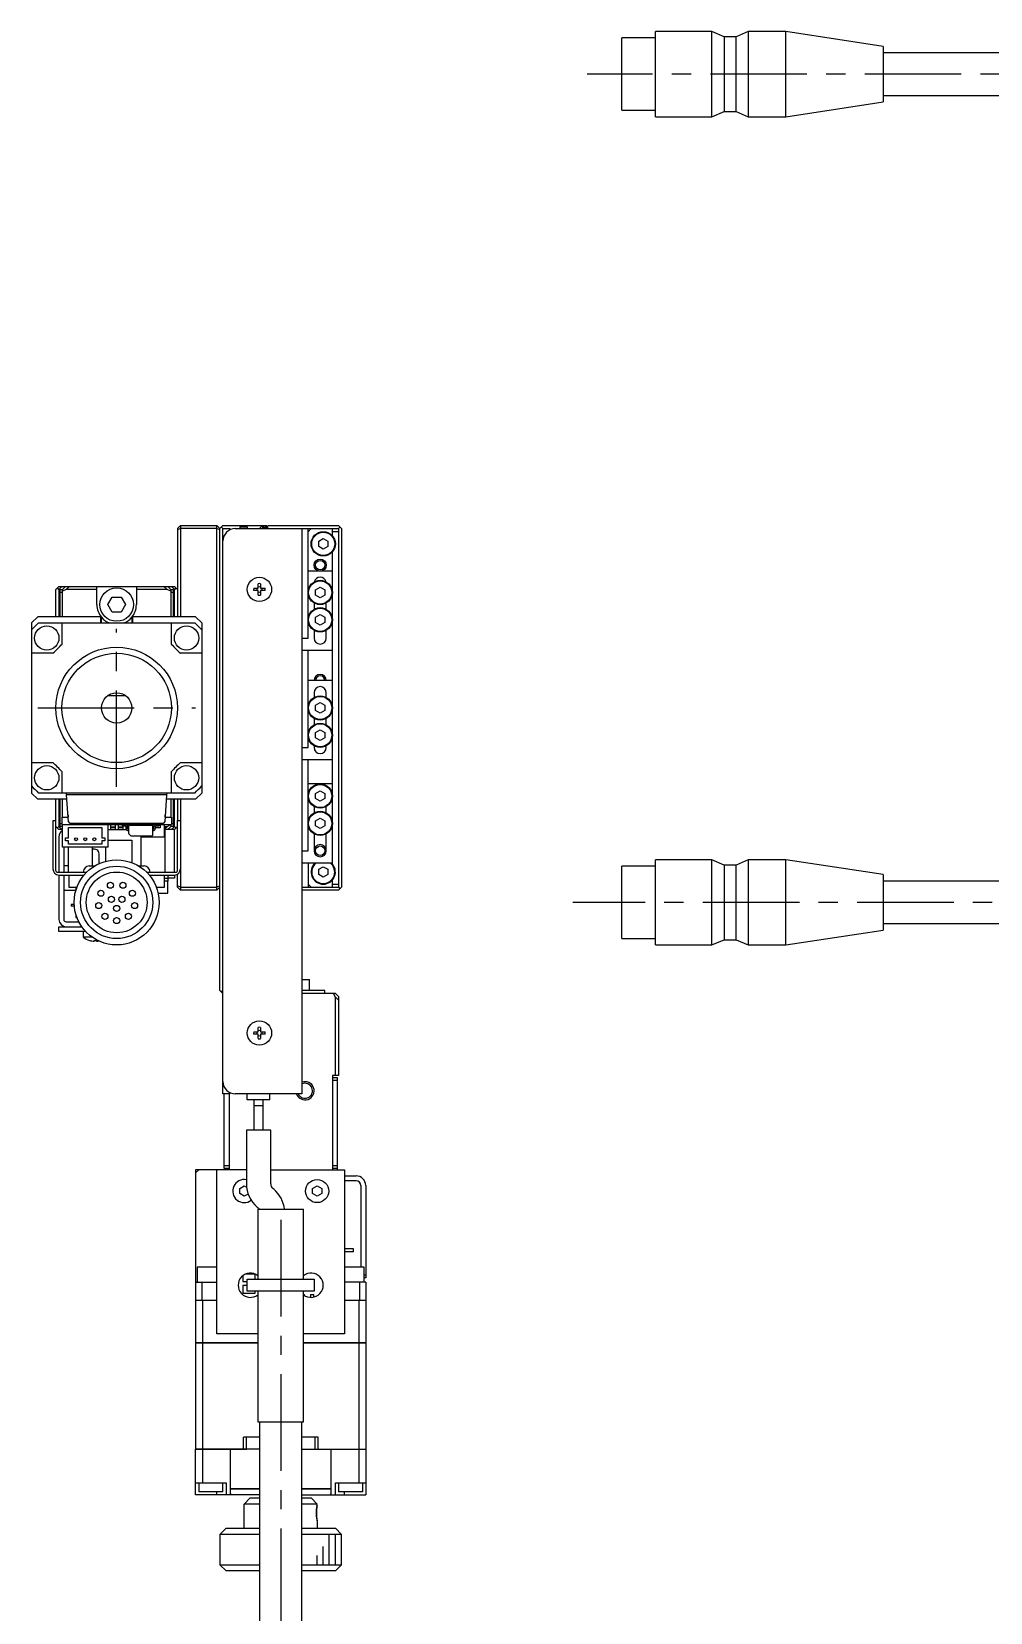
# Model space of a CAD drawing. Extents: x 0 to 716, y -8 to 426.
# Drawn here: x 0 to 157.8, y 158.7 to 418.8 of the extents above; entities that cross this region are included whole.
import ezdxf

# ---------------------------------------------------------------- set-up
doc = ezdxf.new("R2010")
doc.units = 0
doc.header["$LTSCALE"] = 0.5
doc.linetypes.add('CENTER', pattern=[50.8, 31.75, -6.35, 6.35, -6.35])
for name, color, linetype in [('MSM_CENTER', 1, 'CENTER'), ('MSM_CONTINUOUS', 7, 'CONTINUOUS'), ('MSM_NARROW', 5, 'CONTINUOUS')]:
    doc.layers.add(name, color=color, linetype=linetype)

msp = doc.modelspace()

# ---------------------------------------------------------------- linework, layer by layer
at = {"layer": 'MSM_CENTER'}
for p, q in [((178.42, 411.83), (91.42, 411.83)), ((14, 294.54), (14, 320.54)), ((1, 307.54), (27, 307.54)), ((227.97, 275.54), (89.06, 275.54)), ((41, 223.29), (41, 88.29))]:
    msp.add_line(p, q, dxfattribs=at)
at = {"layer": 'MSM_CONTINUOUS'}
for p, q in [((102.67, 404.83), (102.67, 418.83)), ((111.97, 418.83), (102.67, 418.83)), ((111.97, 404.83), (111.97, 418.83)), ((113.97, 417.98), (111.97, 418.83)), ((117.97, 418.83), (115.97, 417.98)), ((117.97, 418.83), (117.97, 404.83)), ((124.17, 418.83), (117.97, 418.83)), ((124.17, 404.83), (124.17, 418.83)), ((140.17, 416.4), (124.17, 418.83)), ((97.17, 405.88), (97.17, 417.78)), ((102.67, 417.78), (97.17, 417.78)), ((113.97, 417.98), (113.97, 405.68)), ((115.97, 417.98), (113.97, 417.98)), ((115.97, 405.68), (115.97, 417.98)), ((140.17, 416.4), (140.17, 407.26)), ((163.67, 415.33), (140.17, 415.33)), ((97.17, 405.88), (102.67, 405.88)), ((124.17, 404.83), (140.17, 407.26)), ((140.17, 408.33), (163.67, 408.33)), ((102.67, 404.83), (111.97, 404.83)), ((111.97, 404.83), (113.97, 405.68)), ((113.97, 405.68), (115.97, 405.68)), ((115.97, 405.68), (117.97, 404.83)), ((117.97, 404.83), (124.17, 404.83)), ((24.5, 337.54), (24, 337.04)), ((24.5, 337.04), (24, 336.84)), ((24, 337.04), (24, 322.54)), ((24.5, 337.54), (24.5, 322.54)), ((24.5, 337.54), (30.5, 337.54)), ((30.5, 337.04), (24.5, 337.04)), ((30.5, 277.54), (30.5, 337.54)), ((30.5, 337.54), (31, 337.04)), ((31, 336.84), (30.5, 337.04)), ((31.5, 337.54), (31, 337.04)), ((31, 261.04), (31, 337.04)), ((31.5, 337.04), (31.25, 337.29)), ((31.5, 337.54), (38.7, 337.54)), ((31.5, 337.04), (32.7, 337.04)), ((31.5, 244.04), (31.5, 337.04)), ((33.5, 337.04), (50.5, 337.04)), ((34.3, 337.34), (34.3, 337.04)), ((34.3, 337.34), (35.5, 337.34)), ((35.5, 337.34), (35.5, 337.04)), ((38, 337.54), (37.5, 337.04)), ((38, 337.54), (38, 337.04)), ((38.2, 337.54), (38.2, 337.04)), ((38.4, 337.14), (38.4, 337.04)), ((38.5, 337.04), (39, 337.54)), ((38.7, 337.54), (38.8, 337.44)), ((38.7, 337.44), (38.9, 337.44)), ((39, 337.04), (38.75, 337.29)), ((39, 337.54), (50.5, 337.54)), ((44.5, 337.04), (44.5, 244.04)), ((45.5, 319.04), (45.5, 337.04)), ((45.5, 336.54), (46, 337.04)), ((49.5, 335.87), (49.5, 337.04)), ((50.5, 336.54), (49.5, 336.54)), ((50.5, 337.54), (51, 337.04)), ((50.75, 337.29), (50.5, 337.04)), ((50.5, 337.04), (50.5, 278.04)), ((51, 337.04), (51, 278.04)), ((47.25, 334.98), (48, 335.41)), ((47.25, 334.11), (47.25, 334.98)), ((48, 333.68), (47.25, 334.11)), ((48, 335.41), (48.75, 334.98)), ((48.75, 334.11), (48, 333.68)), ((48.75, 334.98), (48.75, 334.11)), ((49.5, 281.87), (49.5, 333.22)), ((37.3, 327.24), (37.3, 327.97)), ((37.7, 327.97), (37.7, 327.24)), ((49.5, 330.04), (45.5, 330.04)), ((4, 327.04), (4.5, 327.54)), ((4, 322.54), (4, 327.04)), ((4.5, 327.04), (4.25, 327.29)), ((5, 327.54), (4.5, 327.04)), ((4.5, 327.54), (23.5, 327.54)), ((4.5, 327.04), (4.5, 322.54)), ((4.7, 322.54), (4.7, 327.04)), ((4.7, 327.04), (5.1, 327.04)), ((5.1, 326.54), (4.7, 326.54)), ((5.1, 327.04), (5.6, 327.54)), ((5.71, 327.04), (5.1, 326.74)), ((5.1, 322.54), (5.1, 327.04)), ((5.5, 327.54), (5.5, 327.44)), ((6.21, 327.54), (5.71, 327.04)), ((10.75, 327.04), (5.71, 327.04)), ((10.75, 324.54), (10.75, 327.54)), ((12.56, 324.54), (13.28, 325.79)), ((13.28, 325.79), (14.72, 325.79)), ((14.72, 325.79), (15.44, 324.54)), ((17.25, 327.54), (17.25, 324.54)), ((22.29, 327.04), (17.25, 327.04)), ((22.29, 327.04), (21.79, 327.54)), ((22.9, 326.74), (22.29, 327.04)), ((22.4, 327.54), (22.9, 327.04)), ((22.5, 327.54), (22.5, 327.44)), ((22.9, 327.04), (23.3, 327.04)), ((22.9, 327.04), (22.9, 322.54)), ((23.3, 326.54), (22.9, 326.54)), ((23.5, 327.04), (23, 327.54)), ((23.3, 327.04), (23.3, 322.54)), ((23.5, 327.54), (24, 327.04)), ((23.75, 327.29), (23.5, 327.04)), ((23.5, 322.54), (23.5, 327.04)), ((36.57, 327.24), (37.3, 327.24)), ((37.3, 326.84), (36.57, 326.84)), ((37.3, 326.12), (37.3, 326.84)), ((37.7, 327.24), (38.43, 327.24)), ((38.43, 326.84), (37.7, 326.84)), ((37.7, 326.84), (37.7, 326.12)), ((46.75, 326.98), (47.5, 327.41)), ((46.75, 326.11), (46.75, 326.98)), ((47.5, 325.68), (46.75, 326.11)), ((47.5, 327.41), (48.25, 326.98)), ((48.25, 326.11), (47.5, 325.68)), ((48.25, 326.98), (48.25, 326.11)), ((13.28, 323.29), (12.56, 324.54)), ((14.72, 323.29), (13.28, 323.29)), ((15.44, 324.54), (14.72, 323.29)), ((46.5, 324.81), (46.5, 323.78)), ((46.75, 322.48), (47.5, 322.91)), ((47.5, 322.91), (48.25, 322.48)), ((48.5, 323.78), (48.5, 324.81)), ((1, 322.54), (0, 321.54)), ((0, 321.54), (0, 293.54)), ((11.4, 322.54), (1, 322.54)), ((1.15, 321.54), (26.85, 321.54)), ((5, 321.54), (5, 318.04)), ((11.4, 321.54), (11.4, 322.54)), ((11.51, 321.54), (11.51, 322.46)), ((16.49, 322.46), (16.49, 321.54)), ((16.6, 322.54), (16.6, 321.54)), ((27, 322.54), (16.6, 322.54)), ((23, 318.04), (23, 321.54)), ((28, 321.54), (27, 322.54)), ((28, 321.54), (28, 293.54)), ((46.5, 320.31), (46.5, 319.04)), ((46.75, 321.61), (46.75, 322.48)), ((47.5, 321.18), (46.75, 321.61)), ((48.25, 321.61), (47.5, 321.18)), ((48.25, 322.48), (48.25, 321.61)), ((48.5, 319.04), (48.5, 320.31)), ((44.5, 319.04), (45.5, 319.04)), ((3.5, 316.54), (0, 316.54)), ((28, 316.54), (24.5, 316.54)), ((44.5, 317.04), (49.5, 317.04)), ((45.5, 301.04), (45.5, 317.04)), ((49.5, 312.04), (45.5, 312.04)), ((46.5, 310.04), (46.5, 309.28)), ((48.5, 309.28), (48.5, 310.04)), ((15.5, 309.54), (12.5, 309.54)), ((46.75, 307.98), (47.5, 308.41)), ((46.75, 307.11), (46.75, 307.98)), ((47.5, 306.68), (46.75, 307.11)), ((47.5, 308.41), (48.25, 307.98)), ((48.25, 307.11), (47.5, 306.68)), ((48.25, 307.98), (48.25, 307.11)), ((46.5, 305.81), (46.5, 304.78)), ((48.5, 304.78), (48.5, 305.81)), ((46.75, 303.48), (47.5, 303.91)), ((46.75, 302.61), (46.75, 303.48)), ((47.5, 302.18), (46.75, 302.61)), ((47.5, 303.91), (48.25, 303.48)), ((48.25, 302.61), (47.5, 302.18)), ((48.25, 303.48), (48.25, 302.61)), ((44.5, 301.04), (45.5, 301.04)), ((46.5, 301.31), (46.5, 301.04)), ((48.5, 301.04), (48.5, 301.31)), ((0, 298.54), (3.5, 298.54)), ((5, 297.04), (5, 293.54)), ((23, 293.54), (23, 297.04)), ((24.5, 298.54), (28, 298.54)), ((44.5, 299.04), (49.5, 299.04)), ((45.5, 284.04), (45.5, 299.04)), ((49.5, 295.04), (45.5, 295.04)), ((0, 293.54), (1, 292.54)), ((5.82, 292.54), (1, 292.54)), ((26.85, 293.54), (1.15, 293.54)), ((4, 289.04), (4, 292.54)), ((4.5, 292.54), (4.5, 288.04)), ((4.7, 288.04), (4.7, 292.54)), ((5.1, 289.54), (5.1, 292.54)), ((5.77, 293.24), (5.75, 293.54)), ((6.08, 288.82), (5.77, 293.24)), ((22.23, 293.24), (5.77, 293.24)), ((22.23, 293.24), (21.92, 288.82)), ((27, 292.54), (22.18, 292.54)), ((22.25, 293.54), (22.23, 293.24)), ((22.9, 292.54), (22.9, 289.54)), ((23.3, 292.54), (23.3, 288.04)), ((23.5, 288.04), (23.5, 292.54)), ((24, 292.54), (24, 289.04)), ((24.5, 292.54), (24.5, 289.04)), ((27, 292.54), (28, 293.54)), ((46.75, 293.48), (47.5, 293.91)), ((46.75, 292.61), (46.75, 293.48)), ((47.5, 292.18), (46.75, 292.61)), ((47.5, 293.91), (48.25, 293.48)), ((48.25, 292.61), (47.5, 292.18)), ((48.25, 293.48), (48.25, 292.61)), ((3.5, 289.04), (3.5, 281.04)), ((3.5, 289.04), (4, 289.04)), ((4, 280.74), (4, 289.04)), ((5, 289.54), (6.03, 289.54)), ((5, 289.54), (5, 288.34)), ((6, 289.97), (6, 289.54)), ((21.97, 289.54), (23, 289.54)), ((22, 289.54), (22, 289.97)), ((23, 289.54), (23, 288.34)), ((24, 280.74), (24, 289.04)), ((24, 289.04), (24.5, 289.04)), ((24.5, 289.04), (24.5, 281.04)), ((46.5, 291.31), (46.5, 290.28)), ((46.75, 288.98), (47.5, 289.41)), ((46.75, 288.11), (46.75, 288.98)), ((47.5, 289.41), (48.25, 288.98)), ((48.25, 288.98), (48.25, 288.11)), ((48.5, 290.28), (48.5, 291.31)), ((4.5, 287.54), (4, 288.04)), ((4.25, 287.79), (4.5, 288.04)), ((4.5, 288.04), (5, 287.54)), ((5.08, 287.54), (4.5, 287.54)), ((4.5, 286.34), (4.5, 280.54)), ((4.7, 288.54), (5, 288.54)), ((5.08, 288.04), (4.7, 288.04)), ((5, 288.34), (23, 288.34)), ((5.08, 284.64), (5.08, 288.34)), ((5.58, 285.69), (5.58, 286.19)), ((5.58, 286.19), (6.08, 286.19)), ((6.08, 287.84), (11.58, 287.84)), ((6.08, 286.19), (6.08, 287.84)), ((21.62, 288.54), (6.38, 288.54)), ((11.58, 287.84), (11.58, 286.19)), ((11.58, 286.19), (12.08, 286.19)), ((12.08, 286.19), (12.08, 285.69)), ((12.58, 284.64), (12.58, 288.34)), ((12.58, 287.54), (15.59, 287.54)), ((13, 288.34), (13, 287.54)), ((13.75, 287.92), (13, 287.92)), ((13.75, 287.79), (13, 287.79)), ((13.75, 288.34), (13.75, 287.54)), ((14.25, 288.34), (14.25, 287.54)), ((15, 287.92), (14.25, 287.92)), ((15, 287.79), (14.25, 287.79)), ((14.95, 288.11), (14.95, 288.34)), ((14.95, 288.11), (15.46, 288.11)), ((15, 288.11), (15, 287.54)), ((15.2, 288.11), (15.2, 288.34)), ((15.27, 288.11), (15.27, 288.34)), ((15.5, 288.34), (15.5, 288.34)), ((15.5, 288.11), (15.5, 287.54)), ((15.56, 287.92), (15.5, 287.92)), ((15.56, 287.79), (15.5, 287.79)), ((15.56, 288.01), (15.56, 287.68)), ((15.79, 287.68), (15.79, 288.01)), ((16, 287.92), (15.79, 287.92)), ((16, 287.79), (15.79, 287.79)), ((15.89, 287.58), (16, 287.58)), ((15.89, 287.35), (16, 287.35)), ((16, 286.89), (16, 288.14)), ((16.35, 286.49), (16.03, 286.82)), ((16.1, 288.24), (19.8, 288.24)), ((19.8, 286.46), (16.42, 286.46)), ((16.69, 288.34), (16.69, 288.24)), ((17.25, 288.34), (17.25, 288.24)), ((18, 286.46), (18, 281.54)), ((18.1, 288.34), (18.1, 288.24)), ((18.1, 286.46), (18.1, 286.34)), ((18.1, 286.34), (21.9, 286.34)), ((18.22, 288.34), (18.22, 288.24)), ((19.9, 288.14), (19.9, 286.56)), ((20.11, 287.79), (19.9, 287.79)), ((19.9, 287.58), (20.01, 287.58)), ((19.9, 287.35), (20.01, 287.35)), ((20.11, 287.68), (20.11, 288.01)), ((20.22, 288.34), (20.22, 288.26)), ((20.34, 288.01), (20.34, 287.68)), ((21.18, 287.79), (20.34, 287.79)), ((20.44, 288.11), (20.95, 288.11)), ((20.64, 288.34), (20.64, 288.11)), ((20.7, 288.34), (20.7, 288.11)), ((20.95, 288.34), (20.95, 288.11)), ((21.18, 288.34), (21.18, 287.79)), ((21.9, 286.34), (21.9, 288.34)), ((21.9, 287.66), (22.29, 288.04)), ((21.9, 288.04), (22.29, 288.04)), ((23.5, 287.54), (21.9, 287.54)), ((22, 280.54), (22, 287.54)), ((22.29, 288.04), (22.89, 288.34)), ((22.9, 288.04), (22.4, 287.54)), ((22.5, 287.64), (22.5, 287.54)), ((22.9, 288.34), (22.9, 288.04)), ((23.3, 288.04), (22.9, 288.04)), ((23, 288.54), (23.3, 288.54)), ((23, 287.54), (23.5, 288.04)), ((24, 288.04), (23.5, 287.54)), ((23.5, 288.04), (23.75, 287.79)), ((23.5, 280.54), (23.5, 287.54)), ((46.5, 286.81), (46.5, 284.04)), ((47.5, 287.68), (46.75, 288.11)), ((48.25, 288.11), (47.5, 287.68)), ((48.5, 284.04), (48.5, 286.81)), ((12.58, 284.64), (5.08, 284.64)), ((5.3, 284.64), (5.3, 280.54)), ((6.08, 285.69), (5.58, 285.69)), ((6, 284.64), (6, 280.54)), ((6.08, 285.14), (6.08, 285.69)), ((11.58, 285.14), (6.08, 285.14)), ((10, 281.54), (10, 284.64)), ((11.1, 281.92), (11.1, 283.54)), ((12.08, 285.69), (11.58, 285.69)), ((11.58, 285.69), (11.58, 285.14)), ((12.2, 282.31), (12.2, 284.64)), ((12.58, 285.79), (16.5, 285.79)), ((16.5, 285.79), (16.5, 282.08)), ((44.5, 284.04), (45.5, 284.04)), ((6, 281.54), (5.3, 281.54)), ((9.5, 281.54), (10.39, 281.54)), ((17.61, 281.54), (18.5, 281.54)), ((24.5, 281.04), (24.5, 277.54)), ((44.5, 282.04), (49.5, 282.04)), ((45.5, 282.04), (45.5, 278.04)), ((47.25, 280.98), (48, 281.41)), ((47.25, 280.11), (47.25, 280.98)), ((48, 281.41), (48.75, 280.98)), ((48.75, 280.98), (48.75, 280.11)), ((97.17, 269.59), (97.17, 281.49)), ((102.67, 281.49), (97.17, 281.49)), ((102.67, 268.54), (102.67, 282.54)), ((111.97, 282.54), (102.67, 282.54)), ((111.97, 268.54), (111.97, 282.54)), ((113.97, 281.69), (111.97, 282.54)), ((113.97, 281.69), (113.97, 269.39)), ((115.97, 281.69), (113.97, 281.69)), ((117.97, 282.54), (115.97, 281.69)), ((115.97, 269.39), (115.97, 281.69)), ((117.97, 282.54), (117.97, 268.54)), ((124.17, 282.54), (117.97, 282.54)), ((124.17, 268.54), (124.17, 282.54)), ((140.17, 280.11), (124.17, 282.54)), ((4.2, 280.54), (9.1, 280.54)), ((4.5, 280.04), (8.64, 280.04)), ((4.5, 280.04), (4.5, 272.74)), ((5.3, 280.04), (5.3, 272.74)), ((6.1, 280.04), (6.1, 278.04)), ((8.5, 280.04), (8.5, 279.87)), ((18.9, 280.54), (23.8, 280.54)), ((19.36, 280.04), (23.5, 280.04)), ((19.5, 279.87), (19.5, 280.04)), ((21.9, 278.04), (21.9, 280.04)), ((21.9, 279.54), (22.5, 279.54)), ((22.5, 279.04), (21.9, 279.04)), ((22.4, 277.04), (22.4, 279.04)), ((22.5, 279.04), (22.5, 280.04)), ((23.5, 279.54), (22.5, 279.54)), ((23.5, 280.04), (23.5, 279.54)), ((24, 278.04), (24, 280.18)), ((46, 278.04), (45.5, 278.54)), ((48, 279.68), (47.25, 280.11)), ((48.75, 280.11), (48, 279.68)), ((49.5, 278.04), (49.5, 279.22)), ((49.5, 278.54), (50.5, 278.54)), ((140.17, 280.11), (140.17, 270.97)), ((188.17, 279.04), (140.17, 279.04)), ((5.3, 277.54), (7.29, 277.54)), ((6.1, 278.04), (7.46, 278.04)), ((7.3, 278.04), (7.3, 277.57)), ((20.54, 278.04), (21.9, 278.04)), ((20.84, 277.04), (22.4, 277.04)), ((24.5, 278.04), (24, 278.25)), ((24, 278.04), (24.5, 277.54)), ((24.5, 278.04), (30.5, 278.04)), ((30.5, 277.54), (24.5, 277.54)), ((31, 278.25), (30.5, 278.04)), ((31, 278.04), (30.5, 277.54)), ((44.5, 278.04), (50.5, 278.04)), ((50.5, 277.54), (44.5, 277.54)), ((50.5, 278.04), (50.75, 277.79)), ((51, 278.04), (50.5, 277.54)), ((6.5, 275.17), (6.5, 274.92)), ((7.01, 275.17), (6.5, 275.17)), ((7.03, 274.92), (6.5, 274.92)), ((7.3, 273.52), (7.3, 273.04)), ((4.5, 270.74), (4.5, 271.54)), ((4.5, 271.54), (8.26, 271.54)), ((8.9, 270.74), (4.5, 270.74)), ((5.7, 272.34), (7.77, 272.34)), ((7.3, 273.04), (7.46, 273.04)), ((8.5, 270.74), (8.5, 269.85)), ((124.17, 268.54), (140.17, 270.97)), ((140.17, 272.04), (188.17, 272.04)), ((8.5, 269.85), (9.93, 269.85)), ((9.55, 269.29), (9.57, 269.29)), ((10.3, 269.29), (10.7, 269.29)), ((10.3, 269.16), (10.3, 269.29)), ((10.7, 269.29), (10.7, 269.16)), ((97.17, 269.59), (102.67, 269.59)), ((102.67, 268.54), (111.97, 268.54)), ((111.97, 268.54), (113.97, 269.39)), ((113.97, 269.39), (115.97, 269.39)), ((115.97, 269.39), (117.97, 268.54)), ((117.97, 268.54), (124.17, 268.54)), ((44.5, 262.84), (45.75, 262.84)), ((45.75, 261.04), (45.75, 262.84)), ((31, 261.04), (31.5, 260.54)), ((31.25, 260.79), (31.5, 261.04)), ((48.25, 261.04), (44.5, 261.04)), ((50, 260.54), (44.5, 260.54)), ((48.25, 260.54), (48.25, 261.04)), ((50, 259.93), (49.69, 260.54)), ((50, 260.54), (50.5, 260.04)), ((50, 247.04), (50, 259.93)), ((50.5, 259.43), (50, 259.93)), ((50.5, 260.04), (50.5, 247.04)), ((37.3, 254.24), (37.3, 254.97)), ((37.7, 254.97), (37.7, 254.24)), ((36.57, 254.24), (37.3, 254.24)), ((37.3, 253.84), (36.57, 253.84)), ((37.3, 253.12), (37.3, 253.84)), ((37.7, 254.24), (38.43, 254.24)), ((37.7, 253.84), (37.7, 253.12)), ((38.43, 253.84), (37.7, 253.84)), ((50.5, 247.04), (49.5, 247.04)), ((49.5, 247.04), (49.5, 231.54)), ((49.5, 246.74), (50.3, 246.74)), ((50.3, 246.24), (49.5, 246.24)), ((50.3, 246.74), (50.3, 231.54)), ((32.7, 244.04), (31.5, 244.04)), ((31.7, 231.74), (31.7, 244.04)), ((32.5, 244.04), (32.5, 231.54)), ((44.5, 244.04), (33.5, 244.04)), ((35.5, 243.04), (35.5, 244.04)), ((39.2, 243.04), (35.5, 243.04)), ((36.6, 243.04), (36.6, 238.04)), ((38.1, 242.04), (36.6, 242.04)), ((38.1, 238.04), (38.1, 243.04)), ((39.2, 243.04), (39.2, 244.04)), ((39.35, 238.04), (35.35, 238.04)), ((35.35, 238.04), (35.35, 229.23)), ((39.35, 229.23), (39.35, 238.04)), ((27, 231.04), (27.5, 231.54)), ((35.35, 231.54), (27, 231.54)), ((27, 231.54), (27, 203.05)), ((30.5, 204.54), (30.5, 231.54)), ((31.7, 232.24), (32.5, 232.24)), ((32.5, 231.74), (31.7, 231.74)), ((39.35, 231.54), (51.5, 231.54)), ((49.5, 232.24), (50.3, 232.24)), ((50.3, 231.74), (49.5, 231.74)), ((51.5, 231.54), (51.5, 204.54)), ((34.25, 228.48), (35, 228.91)), ((35, 228.91), (35.38, 228.69)), ((46.25, 228.48), (47, 228.91)), ((47, 228.91), (47.75, 228.48)), ((51.5, 230.54), (53.4, 230.54)), ((53.4, 229.74), (51.5, 229.74)), ((54.2, 228.94), (54.2, 215.54)), ((55, 228.94), (55, 213.74)), ((34.25, 227.61), (34.25, 228.48)), ((35, 227.18), (34.25, 227.61)), ((35.64, 227.55), (35, 227.18)), ((39.86, 228.33), (39.71, 228.46)), ((46.25, 227.61), (46.25, 228.48)), ((47, 227.18), (46.25, 227.61)), ((47.75, 227.61), (47, 227.18)), ((47.75, 228.48), (47.75, 227.61)), ((37.14, 225.4), (37.29, 225.27)), ((37.25, 225.04), (44.75, 225.04)), ((37.25, 225.04), (37.25, 213.54)), ((44.75, 213.54), (44.75, 225.04)), ((53, 218.54), (51.5, 218.54)), ((53, 218.04), (53, 218.54)), ((53, 218.04), (51.5, 218.04)), ((30.5, 215.54), (27.25, 215.54)), ((27.25, 215.54), (27.25, 213.04)), ((34.78, 214.13), (34.78, 213.13)), ((36.78, 214.38), (35.2, 214.38)), ((35.5, 211.54), (35.5, 213.54)), ((35.5, 213.54), (46.5, 213.54)), ((36.78, 213.54), (36.78, 214.38)), ((46.5, 213.54), (46.5, 211.54)), ((54.75, 215.54), (51.5, 215.54)), ((54.75, 213.04), (54.75, 215.54)), ((54.75, 214.24), (55, 214.24)), ((55, 213.74), (54.75, 213.74)), ((27, 213.04), (30.5, 213.04)), ((28, 213.04), (28, 210.04)), ((34.78, 213.13), (35.5, 213.13)), ((34.78, 212.47), (34.78, 211.22)), ((35.5, 212.47), (34.78, 212.47)), ((34.78, 211.22), (36.78, 211.22)), ((46.5, 211.54), (35.5, 211.54)), ((36.78, 211.22), (36.78, 211.54)), ((37.25, 211.54), (37.25, 190.04)), ((44.75, 190.04), (44.75, 211.54)), ((44.75, 211.04), (44.93, 211.04)), ((44.93, 210.86), (44.93, 211.04)), ((45.93, 211.04), (46.43, 211.04)), ((45.93, 211.04), (45.93, 210.55)), ((46.43, 210.59), (46.43, 211.04)), ((55, 213.04), (51.5, 213.04)), ((54, 210.04), (54, 213.04)), ((55, 213.04), (55, 203.05)), ((30.5, 210.04), (27, 210.04)), ((28.15, 210.04), (28.15, 203.05)), ((55, 210.04), (51.5, 210.04)), ((53.85, 210.04), (53.85, 203.05)), ((27, 203.05), (37.25, 203.05)), ((27, 203.04), (27, 185.55)), ((37.25, 203.04), (27, 203.04)), ((27.01, 203.04), (27.01, 203.05)), ((28.15, 203.04), (28.15, 185.55)), ((28.16, 203.04), (28.16, 203.05)), ((37.25, 204.54), (30.5, 204.54)), ((51.5, 204.54), (44.75, 204.54)), ((44.75, 203.05), (55, 203.05)), ((55, 203.04), (44.75, 203.04)), ((53.84, 203.04), (53.84, 203.05)), ((53.85, 203.04), (53.85, 185.55)), ((54.99, 203.04), (54.99, 203.05)), ((55, 203.04), (55, 185.55)), ((37.25, 190.04), (44.75, 190.04)), ((37.5, 190.04), (37.5, 142.04)), ((44.5, 142.04), (44.5, 190.04)), ((34.85, 185.55), (34.85, 187.54)), ((37.5, 187.54), (34.85, 187.54)), ((35.35, 185.54), (35.35, 187.54)), ((47.15, 187.54), (44.5, 187.54)), ((46.65, 185.54), (46.65, 187.54)), ((47.15, 185.55), (47.15, 187.54)), ((27, 185.55), (35.35, 185.55)), ((37.5, 185.54), (27, 185.54)), ((27, 178.04), (27, 185.54)), ((27.01, 185.54), (27.01, 185.55)), ((28.15, 185.54), (28.15, 180.04)), ((28.16, 185.54), (28.16, 185.55)), ((32.75, 179.05), (32.75, 185.54)), ((44.5, 185.54), (55, 185.54)), ((46.65, 185.55), (55, 185.55)), ((49.25, 185.54), (49.25, 179.05)), ((53.84, 185.54), (53.84, 185.55)), ((53.85, 185.54), (53.85, 180.04)), ((54.99, 185.54), (54.99, 185.55)), ((55, 185.54), (55, 178.04)), ((27, 180.04), (32, 180.04)), ((27.5, 180.04), (27.5, 178.54)), ((31.5, 178.54), (31.5, 180.04)), ((32, 180.04), (32, 178.04)), ((50, 178.04), (50, 180.04)), ((50, 180.04), (55, 180.04)), ((50.5, 180.04), (50.5, 178.54)), ((54.5, 178.54), (54.5, 180.04)), ((37.5, 178.04), (27, 178.04)), ((31.5, 178.54), (27.5, 178.54)), ((30.5, 178.04), (30.5, 178.54)), ((32.75, 179.05), (37.5, 179.05)), ((32.75, 178.24), (32.75, 179.04)), ((37.5, 179.04), (32.75, 179.04)), ((32.75, 178.24), (32.77, 178.24)), ((32.76, 179.04), (32.76, 179.05)), ((32.77, 178.24), (32.77, 178.04)), ((36, 177.54), (35, 176.54)), ((36, 177.54), (37.5, 177.54)), ((44.5, 179.05), (49.25, 179.05)), ((49.25, 179.04), (44.5, 179.04)), ((44.5, 178.04), (55, 178.04)), ((44.5, 177.54), (46, 177.54)), ((47, 176.54), (46, 177.54)), ((49.23, 178.24), (49.25, 178.24)), ((49.23, 178.04), (49.23, 178.24)), ((49.24, 179.04), (49.24, 179.05)), ((49.25, 179.04), (49.25, 178.24)), ((54.5, 178.54), (50.5, 178.54)), ((51.5, 178.04), (51.5, 178.54)), ((37.5, 176.54), (35, 176.54)), ((35, 172.54), (35, 176.54)), ((47, 176.54), (44.5, 176.54)), ((32, 172.54), (31, 171.54)), ((32, 172.54), (37.5, 172.54)), ((44.5, 172.54), (50, 172.54)), ((47, 173.79), (47, 173.8)), ((47, 173.54), (47, 172.54)), ((51, 171.54), (50, 172.54)), ((37.5, 171.54), (31, 171.54)), ((31, 171.54), (31, 166.54)), ((51, 171.54), (44.5, 171.54)), ((51, 166.54), (51, 171.54)), ((31, 166.54), (37.5, 166.54)), ((31, 166.54), (32, 165.54)), ((44.5, 166.54), (51, 166.54)), ((50, 165.54), (51, 166.54)), ((37.5, 165.54), (32, 165.54)), ((50, 165.54), (44.5, 165.54))]:
    msp.add_line(p, q, dxfattribs=at)
for centre, radius in [((48, 334.54), 2), ((48, 334.54), 1.9), ((47.5, 331.04), 0.783), ((37.5, 327.04), 2), ((47.5, 326.54), 2), ((47.5, 326.54), 1.9), ((14, 324.54), 2.75), ((47.5, 322.04), 2), ((47.5, 322.04), 1.9), ((2.5, 319.04), 2), ((25.5, 319.04), 2), ((14, 307.54), 10), ((14, 307.54), 9), ((14, 307.54), 2.5), ((47.5, 307.54), 2), ((47.5, 307.54), 1.9), ((47.5, 303.04), 2), ((47.5, 303.04), 1.9), ((2.5, 296.04), 2), ((25.5, 296.04), 2), ((47.5, 293.04), 2), ((47.5, 293.04), 1.9), ((47.5, 288.54), 2), ((47.5, 288.54), 1.9), ((7.33, 285.94), 0.25), ((8.83, 285.94), 0.25), ((10.33, 285.94), 0.25), ((47.5, 284.04), 0.783), ((14, 275.54), 7), ((14, 275.54), 5.95), ((14, 275.54), 5), ((12.97, 278.36), 0.5), ((15.03, 278.36), 0.5), ((11.4, 277.04), 0.5), ((13.13, 276.04), 0.5), ((14.87, 276.04), 0.5), ((16.6, 277.04), 0.5), ((11.05, 275.02), 0.5), ((12.07, 273.25), 0.5), ((14, 274.54), 0.5), ((15.93, 273.25), 0.5), ((16.95, 275.02), 0.5), ((14, 272.54), 0.5), ((37.5, 254.04), 2), ((47, 228.04), 1.9)]:
    msp.add_circle(centre, radius, dxfattribs=at)
for centre, radius, start, end in [((33.5, 335.04), 2, 90, 180), ((38.7, 337.14), 0.3, 90, 180), ((37.5, 327.04), 0.95, 77.8468, 102.1532), ((47.5, 328.04), 1, 14.4775, 165.5225), ((37.5, 327.04), 0.95, 167.8468, 192.1532), ((37.5, 327.04), 0.435, 152.6335, 207.3665), ((37.5, 327.04), 0.435, 62.6335, 117.3665), ((37.5, 327.04), 0.435, 242.6335, 297.3665), ((37.5, 327.04), 0.95, 257.8468, 282.1532), ((37.5, 327.04), 0.435, 332.6335, 27.3665), ((37.5, 327.04), 0.95, 347.8468, 12.1532), ((14, 324.54), 3.25, 180, 220.0046), ((14, 324.54), 3.25, 319.9955, 0), ((14, 307.54), 19, 132.5369, 137.4631), ((14, 324.54), 3.25, 220.0056, 247.3864), ((14, 324.54), 3.25, 292.6057, 319.9942), ((14, 307.54), 19, 42.5369, 47.4631), ((-9.16, 330.71), 19, 311.7998, 318.2002), ((37.16, 330.71), 19, 221.7998, 228.2002), ((47.5, 319.04), 1, 180, 0), ((47.5, 312.04), 0.783, 0, 180), ((47.5, 310.04), 1, 0, 180), ((47.5, 301.04), 1, 180, 0), ((-9.16, 284.38), 19, 41.7998, 48.2002), ((37.16, 284.38), 19, 131.7998, 138.2002), ((14, 307.54), 19, 222.5369, 227.4631), ((14, 307.54), 19, 312.5369, 317.4631), ((6.38, 288.84), 0.3, 184, 270), ((21.62, 288.84), 0.3, 270, 356), ((5.7, 286.34), 1.2, 121.3881, 180), ((15.46, 288.01), 0.33, 0, 90), ((15.46, 288.01), 0.1, 0, 90), ((15.89, 287.68), 0.33, 180, 270), ((15.89, 287.68), 0.1, 180, 270), ((16.1, 288.14), 0.1, 90, 180), ((16.1, 286.89), 0.1, 180, 225), ((16.42, 286.56), 0.1, 225, 270), ((19.8, 288.14), 0.1, 0, 90), ((19.8, 286.56), 0.1, 270, 0), ((20.01, 287.68), 0.33, 270, 0), ((20.01, 287.68), 0.1, 270, 0), ((20.44, 288.01), 0.33, 90, 180), ((20.44, 288.01), 0.1, 90, 180), ((10.35, 283.54), 0.75, 0, 117.8182), ((47.5, 284.04), 1, 180, 0), ((4.5, 281.04), 1, 180, 270), ((9.5, 280.54), 1, 90, 180), ((18.5, 280.54), 1, 0, 90), ((23.5, 281.04), 1, 270, 0), ((48, 280.54), 2, 131.4096, 48.5904), ((48, 280.54), 1.9, 127.8636, 52.1363), ((4.2, 280.74), 0.2, 180, 270), ((23.8, 280.74), 0.2, 270, 0), ((5.7, 272.74), 1.2, 180, 270), ((5.7, 272.74), 0.4, 180, 270), ((9.5, 271.54), 1, 208.9988, 233.1301), ((18.5, 271.54), 1, 305.7317, 331.0012), ((10.5, 272.34), 3.2, 231.3178, 252.73), ((10.5, 272.34), 3.19, 253.0947, 266.4097), ((10.5, 272.34), 3.19, 273.5903, 279.8594), ((37.5, 254.04), 0.95, 77.8468, 102.1532), ((37.5, 254.04), 0.95, 167.8468, 192.1532), ((37.5, 254.04), 0.435, 152.6335, 207.3665), ((37.5, 254.04), 0.435, 62.6335, 117.3665), ((37.5, 254.04), 0.435, 242.6335, 297.3665), ((37.5, 254.04), 0.95, 257.8468, 282.1532), ((37.5, 254.04), 0.435, 332.6335, 27.3665), ((37.5, 254.04), 0.95, 347.8468, 12.1532), ((33.5, 246.04), 2, 180, 270), ((45, 244.54), 1.23, 203.9958, 113.9958), ((35, 228.04), 1.9, 79.3849, 306.994), ((40.35, 229.23), 5, 180, 230), ((40.35, 229.23), 1, 180, 230), ((53.4, 228.94), 1.6, 0, 90), ((53.4, 228.94), 0.8, 0, 90), ((36.65, 224.5), 5, 6.2141, 50), ((36.65, 224.5), 1, 32.767, 50), ((36, 212.54), 2, 51.3178, 308.6822), ((46, 212.54), 2, 231.3178, 128.6822), ((47.67, 213.84), 0.2, 165.0744, 270.8063), ((52.87, 175.04), 6, 167.9764, 192.0236)]:
    msp.add_arc(centre, radius, start, end, dxfattribs=at)
at = {"layer": 'MSM_NARROW'}
for p, q in [((46.94, 176.31), (47, 176.54)), ((48, 166.54), (48, 169.54)), ((49, 166.54), (49, 171.54)), ((50, 166.54), (50, 171.54)), ((47, 166.54), (47, 168.04))]:
    msp.add_line(p, q, dxfattribs=at)
msp.add_circle((47.5, 331.04), 1, dxfattribs=at)
for centre, radius, start, end in [((47.5, 312.04), 1, 0, 180), ((47.5, 284.04), 1, 0, 180), ((45, 244.54), 1.5, 199.4712, 109.4712), ((52.79, 175.04), 5.98, 167.7902, 194.4982)]:
    msp.add_arc(centre, radius, start, end, dxfattribs=at)

doc.saveas('drawing.dxf')
